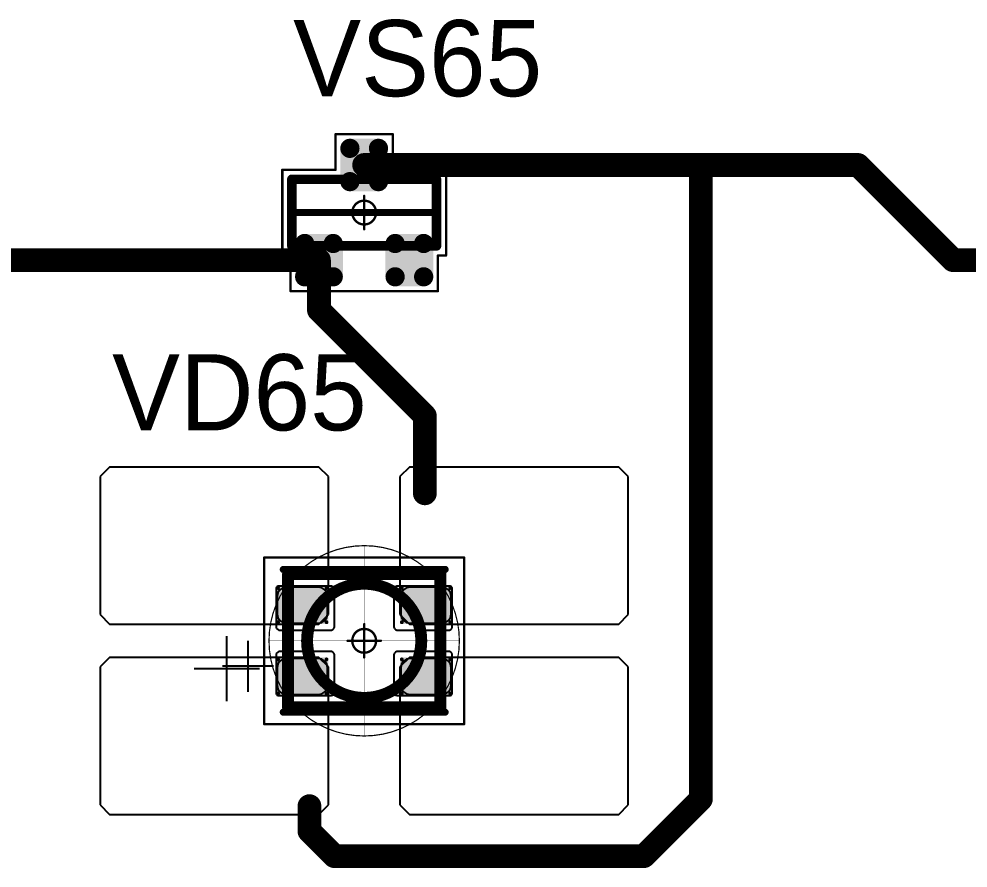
# Model space of a CAD drawing. Header units: millimetres. Extents: x 0 to 400, y 0 to 514.
# Drawn here: x 272.75 to 292.69, y 427.72 to 445.57 of the extents above; entities that cross this region are included whole.
import ezdxf

# ---------------------------------------------------------------- set-up
doc = ezdxf.new("R2010")
doc.units = ezdxf.units.MM
for name, color, linetype in [('Mechanical13', 56, 'Continuous'), ('Mechanical15', 56, 'Continuous'), ('Mechanical2', 216, 'Continuous'), ('TopLayer', 1, 'Continuous'), ('TopOverlay', 2, 'Continuous'), ('TopPaste', 8, 'Continuous'), ('TopSolder', 216, 'Continuous')]:
    doc.layers.add(name, color=color, linetype=linetype)

# ---------------------------------------------------------------- blocks, each defined once
blk = doc.blocks.new('SOT23_117')
at = {"layer": 'Mechanical13', "const_width": 0.2}
for points in [[(-0.7, 1.52), (0.7, 1.52)], [(-0.7, 1.52), (-0.7, -1.52)], [(0.7, 1.52), (0.7, -1.52)], [(-0.7, -1.52), (0.7, -1.52)]]:
    blk.add_lwpolyline(points, dxfattribs=at)
at = {"layer": 'Mechanical13', "const_width": 0.1}
for points in [[(-0.75, 1.52, 1), (-0.65, 1.52, 1)], [(-0.75, 1.52, 1), (-0.65, 1.52, 1)], [(0.65, 1.52, 1), (0.75, 1.52, 1)], [(0.65, 1.52, 1), (0.75, 1.52, 1)], [(-0.75, -1.52, 1), (-0.65, -1.52, 1)], [(-0.75, -1.52, 1), (-0.65, -1.52, 1)], [(0.65, -1.52, 1), (0.75, -1.52, 1)], [(0.65, -1.52, 1), (0.75, -1.52, 1)]]:
    blk.add_lwpolyline(points, format="xyb", close=True, dxfattribs=at)
at = {"layer": 'Mechanical15', "const_width": 0.05}
for points in [[(-0.9, 1.72), (-0.9, 1.55)], [(-0.9, 1.72), (0.9, 1.72)], [(0.9, 1.72), (0.9, 0.6)], [(-1.65, 1.55), (-1.65, -1.55)], [(-1.65, 1.55), (-0.9, 1.55)], [(0.9, 0.6), (1.65, 0.6)], [(1.65, 0.6), (1.65, -0.6)], [(0, 0.35), (0, -0.35)], [(-0.35, 0), (0.35, 0)], [(0.9, -0.6), (1.65, -0.6)], [(0.9, -0.6), (0.9, -1.72)], [(-1.65, -1.55), (-0.9, -1.55)], [(-0.9, -1.55), (-0.9, -1.72)], [(-0.9, -1.72), (0.9, -1.72)]]:
    blk.add_lwpolyline(points, dxfattribs=at)
at = {"layer": 'Mechanical15'}
for points, const_width in [([(-0.913, 1.72, 1), (-0.888, 1.72, 1)], 0.025), ([(-0.913, 1.72, 1), (-0.888, 1.72, 1)], 0.025), ([(0.888, 1.72, 1), (0.913, 1.72, 1)], 0.025), ([(0.888, 1.72, 1), (0.913, 1.72, 1)], 0.025), ([(-1.662, 1.55, 1), (-1.637, 1.55, 1)], 0.025), ([(-1.662, 1.55, 1), (-1.637, 1.55, 1)], 0.025), ([(-0.913, 1.55, 1), (-0.888, 1.55, 1)], 0.025), ([(-0.913, 1.55, 1), (-0.888, 1.55, 1)], 0.025), ([(0.888, 0.6, 1), (0.913, 0.6, 1)], 0.025), ([(0.888, 0.6, 1), (0.913, 0.6, 1)], 0.025), ([(1.637, 0.6, 1), (1.662, 0.6, 1)], 0.025), ([(1.637, 0.6, 1), (1.662, 0.6, 1)], 0.025), ([(0.25, 0, 1), (-0.25, 0, 1)], 0.05), ([(-0.012, 0.35, 1), (0.012, 0.35, 1)], 0.025), ([(-0.362, 0, 1), (-0.337, 0, 1)], 0.025), ([(-0.262, 0, 1), (-0.238, 0, 1)], 0.025), ([(0.238, 0, 1), (0.262, 0, 1)], 0.025), ([(0.337, 0, 1), (0.362, 0, 1)], 0.025), ([(-0.012, -0.35, 1), (0.012, -0.35, 1)], 0.025), ([(0.888, -0.6, 1), (0.913, -0.6, 1)], 0.025), ([(0.888, -0.6, 1), (0.913, -0.6, 1)], 0.025), ([(1.637, -0.6, 1), (1.662, -0.6, 1)], 0.025), ([(1.637, -0.6, 1), (1.662, -0.6, 1)], 0.025), ([(-1.662, -1.55, 1), (-1.637, -1.55, 1)], 0.025), ([(-1.662, -1.55, 1), (-1.637, -1.55, 1)], 0.025), ([(-0.913, -1.55, 1), (-0.888, -1.55, 1)], 0.025), ([(-0.913, -1.55, 1), (-0.888, -1.55, 1)], 0.025), ([(-0.913, -1.72, 1), (-0.888, -1.72, 1)], 0.025), ([(-0.913, -1.72, 1), (-0.888, -1.72, 1)], 0.025), ([(0.888, -1.72, 1), (0.913, -1.72, 1)], 0.025), ([(0.888, -1.72, 1), (0.913, -1.72, 1)], 0.025)]:
    blk.add_lwpolyline(points, format="xyb", close=True, dxfattribs=dict(at, const_width=const_width))
at = {"layer": 'TopLayer', "const_width": 0.1}
for points in [[(-1.4, 1.25, 1), (-1.3, 1.25, 1)], [(-0.7, 1.25, 1), (-0.6, 1.25, 1)], [(-1.4, 0.65, 1), (-1.3, 0.65, 1)], [(-0.7, 0.65, 1), (-0.6, 0.65, 1)], [(0.6, 0.3, 1), (0.7, 0.3, 1)], [(1.3, 0.3, 1), (1.4, 0.3, 1)], [(0.6, -0.3, 1), (0.7, -0.3, 1)], [(1.3, -0.3, 1), (1.4, -0.3, 1)], [(-1.4, -0.65, 1), (-1.3, -0.65, 1)], [(-0.7, -0.65, 1), (-0.6, -0.65, 1)], [(-1.4, -1.25, 1), (-1.3, -1.25, 1)], [(-0.7, -1.25, 1), (-0.6, -1.25, 1)]]:
    blk.add_lwpolyline(points, format="xyb", close=True, dxfattribs=at)
at = {"layer": 'TopLayer'}
for points in [[(-1.45, 1.25), (-1.45, 0.65), (-0.55, 1.25), (-0.55, 0.65)], [(-1.35, 1.35), (-1.35, 0.55), (-0.65, 1.35), (-0.65, 0.55)], [(0.65, 0.4), (0.65, -0.4), (1.35, 0.4), (1.35, -0.4)], [(0.55, 0.3), (0.55, -0.3), (1.45, 0.3), (1.45, -0.3)], [(-1.35, -0.55), (-1.35, -1.35), (-0.65, -0.55), (-0.65, -1.35)], [(-1.45, -0.65), (-1.45, -1.25), (-0.55, -0.65), (-0.55, -1.25)]]:
    blk.add_solid(points, dxfattribs=at)
at = {"layer": 'TopOverlay', "const_width": 0.15}
blk.add_lwpolyline([(0, 1.5), (0, -1.5)], dxfattribs=at)
at = {"layer": 'TopOverlay', "const_width": 0.075}
for points in [[(-0.038, 1.5, 1), (0.038, 1.5, 1)], [(-0.038, -1.5, 1), (0.038, -1.5, 1)]]:
    blk.add_lwpolyline(points, format="xyb", close=True, dxfattribs=at)
at = {"layer": 'TopPaste', "const_width": 0.075}
for points in [[(-1.387, 1.25, 1), (-1.313, 1.25, 1)], [(-0.687, 1.25, 1), (-0.613, 1.25, 1)], [(-1.387, 0.65, 1), (-1.313, 0.65, 1)], [(-0.687, 0.65, 1), (-0.613, 0.65, 1)], [(0.613, 0.3, 1), (0.687, 0.3, 1)], [(1.313, 0.3, 1), (1.387, 0.3, 1)], [(0.613, -0.3, 1), (0.687, -0.3, 1)], [(1.313, -0.3, 1), (1.387, -0.3, 1)], [(-1.387, -0.65, 1), (-1.313, -0.65, 1)], [(-0.687, -0.65, 1), (-0.613, -0.65, 1)], [(-1.387, -1.25, 1), (-1.313, -1.25, 1)], [(-0.687, -1.25, 1), (-0.613, -1.25, 1)]]:
    blk.add_lwpolyline(points, format="xyb", close=True, dxfattribs=at)
at = {"layer": 'TopPaste'}
for points in [[(-1.425, 1.25), (-1.425, 0.65), (-0.575, 1.25), (-0.575, 0.65)], [(-1.35, 1.325), (-1.35, 0.575), (-0.65, 1.325), (-0.65, 0.575)], [(0.575, 0.3), (0.575, -0.3), (1.425, 0.3), (1.425, -0.3)], [(0.65, 0.375), (0.65, -0.375), (1.35, 0.375), (1.35, -0.375)], [(-1.35, -0.575), (-1.35, -1.325), (-0.65, -0.575), (-0.65, -1.325)], [(-1.425, -0.65), (-1.425, -1.25), (-0.575, -0.65), (-0.575, -1.25)]]:
    blk.add_solid(points, dxfattribs=at)
at = {"layer": 'TopSolder', "const_width": 0.202}
for points in [[(-1.451, 1.25, 1), (-1.249, 1.25, 1)], [(-0.751, 1.25, 1), (-0.549, 1.25, 1)], [(-1.451, 0.65, 1), (-1.249, 0.65, 1)], [(-0.751, 0.65, 1), (-0.549, 0.65, 1)], [(0.549, 0.3, 1), (0.751, 0.3, 1)], [(1.249, 0.3, 1), (1.451, 0.3, 1)], [(0.549, -0.3, 1), (0.751, -0.3, 1)], [(1.249, -0.3, 1), (1.451, -0.3, 1)], [(-1.451, -0.65, 1), (-1.249, -0.65, 1)], [(-0.751, -0.65, 1), (-0.549, -0.65, 1)], [(-1.451, -1.25, 1), (-1.249, -1.25, 1)], [(-0.751, -1.25, 1), (-0.549, -1.25, 1)]]:
    blk.add_lwpolyline(points, format="xyb", close=True, dxfattribs=at)
at = {"layer": 'TopSolder'}
for points in [[(-1.35, 1.452), (-1.35, 0.448), (-0.65, 1.452), (-0.65, 0.448)], [(-1.552, 1.25), (-1.552, 0.65), (-0.448, 1.25), (-0.448, 0.65)], [(0.65, 0.502), (0.65, -0.502), (1.35, 0.502), (1.35, -0.502)], [(0.448, 0.3), (0.448, -0.3), (1.552, 0.3), (1.552, -0.3)], [(-1.35, -0.448), (-1.35, -1.452), (-0.65, -0.448), (-0.65, -1.452)], [(-1.552, -0.65), (-1.552, -1.25), (-0.448, -0.65), (-0.448, -1.25)]]:
    blk.add_solid(points, dxfattribs=at)
blk = doc.blocks.new('E65F_290')
at = {"layer": 'Mechanical13'}
for p, q in [((2.441, 1.071), (2.441, 0)), ((1.905, 0.536), (2.976, 0.536))]:
    blk.add_line(p, q, dxfattribs=at)
at = {"layer": 'Mechanical13', "const_width": 0.25}
for points in [[(-1.6, 1.4), (-1.6, -1.4)], [(1.6, 1.4), (-1.6, 1.4)], [(1.6, 1.4), (1.6, -1.4)], [(1.6, -1.4), (-1.6, -1.4)]]:
    blk.add_lwpolyline(points, dxfattribs=at)
at = {"layer": 'Mechanical13'}
for points, const_width in [([(-1.663, 1.4, 1), (-1.538, 1.4, 1)], 0.125), ([(-1.663, 1.4, 1), (-1.538, 1.4, 1)], 0.125), ([(1.537, 1.4, 1), (1.662, 1.4, 1)], 0.125), ([(1.537, 1.4, 1), (1.662, 1.4, 1)], 0.125), ([(1.2, 0, 1), (-1.2, 0, 1)], 0.25), ([(-1.263, 0, 1), (-1.138, 0, 1)], 0.125), ([(1.137, 0, 1), (1.262, 0, 1)], 0.125), ([(-1.663, -1.4, 1), (-1.538, -1.4, 1)], 0.125), ([(-1.663, -1.4, 1), (-1.538, -1.4, 1)], 0.125), ([(1.537, -1.4, 1), (1.662, -1.4, 1)], 0.125), ([(1.537, -1.4, 1), (1.662, -1.4, 1)], 0.125)]:
    blk.add_lwpolyline(points, format="xyb", close=True, dxfattribs=dict(at, const_width=const_width))
at = {"layer": 'Mechanical15', "const_width": 0.05}
for points in [[(2.1, 1.75), (-2.1, 1.75)], [(-2.1, 1.75), (-2.1, -1.75)], [(2.1, 1.75), (2.1, -1.75)], [(0, 0.35), (0, -0.35)], [(0, 0.35), (0, -0.35)], [(0.35, 0), (-0.35, 0)], [(0.35, 0), (-0.35, 0)], [(2.1, -1.75), (-2.1, -1.75)]]:
    blk.add_lwpolyline(points, dxfattribs=at)
at = {"layer": 'Mechanical15'}
for points, const_width in [([(-2.113, 1.75, 1), (-2.088, 1.75, 1)], 0.025), ([(-2.113, 1.75, 1), (-2.088, 1.75, 1)], 0.025), ([(2.087, 1.75, 1), (2.112, 1.75, 1)], 0.025), ([(2.087, 1.75, 1), (2.112, 1.75, 1)], 0.025), ([(0.25, 0, 1), (-0.25, 0, 1)], 0.05), ([(0.25, 0, 1), (-0.25, 0, 1)], 0.05), ([(-0.013, 0.35, 1), (0.012, 0.35, 1)], 0.025), ([(-0.013, 0.35, 1), (0.012, 0.35, 1)], 0.025), ([(-0.363, 0, 1), (-0.338, 0, 1)], 0.025), ([(-0.363, 0, 1), (-0.338, 0, 1)], 0.025), ([(-0.263, 0, 1), (-0.238, 0, 1)], 0.025), ([(-0.263, 0, 1), (-0.238, 0, 1)], 0.025), ([(0.237, 0, 1), (0.262, 0, 1)], 0.025), ([(0.237, 0, 1), (0.262, 0, 1)], 0.025), ([(0.337, 0, 1), (0.362, 0, 1)], 0.025), ([(0.337, 0, 1), (0.362, 0, 1)], 0.025), ([(-0.013, -0.35, 1), (0.012, -0.35, 1)], 0.025), ([(-0.013, -0.35, 1), (0.012, -0.35, 1)], 0.025), ([(-2.113, -1.75, 1), (-2.088, -1.75, 1)], 0.025), ([(-2.113, -1.75, 1), (-2.088, -1.75, 1)], 0.025), ([(2.087, -1.75, 1), (2.112, -1.75, 1)], 0.025), ([(2.087, -1.75, 1), (2.112, -1.75, 1)], 0.025)]:
    blk.add_lwpolyline(points, format="xyb", close=True, dxfattribs=dict(at, const_width=const_width))
at = {"layer": 'TopLayer'}
for p, q in [((-5.35, 3.65), (-5.55, 3.45)), ((-0.95, 3.65), (-5.35, 3.65)), ((-5.35, 3.65), (-5.35, 3.65)), ((-0.75, 3.45), (-0.95, 3.65)), ((0.95, 3.65), (0.75, 3.45)), ((5.35, 3.65), (0.95, 3.65)), ((0.95, 3.65), (0.95, 3.65)), ((5.55, 3.45), (5.35, 3.65)), ((-5.55, 3.45), (-5.55, 3.45)), ((-5.55, 3.45), (-5.55, 0.55)), ((-0.75, 0.55), (-0.75, 3.45)), ((0.75, 3.45), (0.75, 3.45)), ((0.75, 3.45), (0.75, 0.55)), ((5.55, 0.55), (5.55, 3.45)), ((-5.55, 0.55), (-5.35, 0.35)), ((-0.95, 0.35), (-0.75, 0.55)), ((0.75, 0.55), (0.95, 0.35)), ((5.35, 0.35), (5.55, 0.55)), ((-5.35, 0.35), (-0.95, 0.35)), ((0.95, 0.35), (5.35, 0.35)), ((-5.35, -0.35), (-5.55, -0.55)), ((-0.95, -0.35), (-5.35, -0.35)), ((-5.35, -0.35), (-5.35, -0.35)), ((-0.75, -0.55), (-0.95, -0.35)), ((0.95, -0.35), (0.75, -0.55)), ((5.35, -0.35), (0.95, -0.35)), ((0.95, -0.35), (0.95, -0.35)), ((5.55, -0.55), (5.35, -0.35)), ((-5.55, -0.55), (-5.55, -0.55)), ((-5.55, -0.55), (-5.55, -3.45)), ((-0.75, -3.45), (-0.75, -0.55)), ((0.75, -0.55), (0.75, -0.55)), ((0.75, -0.55), (0.75, -3.45)), ((5.55, -3.45), (5.55, -0.55)), ((-5.55, -3.45), (-5.35, -3.65)), ((-0.95, -3.65), (-0.75, -3.45)), ((0.75, -3.45), (0.95, -3.65)), ((5.35, -3.65), (5.55, -3.45)), ((-5.35, -3.65), (-0.95, -3.65)), ((0.95, -3.65), (5.35, -3.65))]:
    blk.add_line(p, q, dxfattribs=at)
at = {"layer": 'TopLayer', "const_width": 0.04}
for points in [[(-1.83, 1.11, 1), (-1.79, 1.11, 1)], [(-0.81, 1.11, 1), (-0.77, 1.11, 1)], [(0.77, 1.11, 1), (0.81, 1.11, 1)], [(1.79, 1.11, 1), (1.83, 1.11, 1)], [(-1.83, 0.39, 1), (-1.79, 0.39, 1)], [(-0.81, 0.39, 1), (-0.77, 0.39, 1)], [(0.77, 0.39, 1), (0.81, 0.39, 1)], [(1.79, 0.39, 1), (1.83, 0.39, 1)], [(-1.83, -0.39, 1), (-1.79, -0.39, 1)], [(-0.81, -0.39, 1), (-0.77, -0.39, 1)], [(0.77, -0.39, 1), (0.81, -0.39, 1)], [(1.79, -0.39, 1), (1.83, -0.39, 1)], [(-1.83, -1.11, 1), (-1.79, -1.11, 1)], [(-0.81, -1.11, 1), (-0.77, -1.11, 1)], [(0.77, -1.11, 1), (0.81, -1.11, 1)], [(1.79, -1.11, 1), (1.83, -1.11, 1)]]:
    blk.add_lwpolyline(points, format="xyb", close=True, dxfattribs=at)
at = {"layer": 'TopLayer'}
for points in [[(-1.85, 1.11), (-1.85, 0.39), (-0.75, 1.11), (-0.75, 0.39)], [(-1.81, 1.15), (-1.81, 0.35), (-0.79, 1.15), (-0.79, 0.35)], [(0.75, 1.11), (0.75, 0.39), (1.85, 1.11), (1.85, 0.39)], [(0.79, 1.15), (0.79, 0.35), (1.81, 1.15), (1.81, 0.35)], [(-1.85, -0.39), (-1.85, -1.11), (-0.75, -0.39), (-0.75, -1.11)], [(-1.81, -0.35), (-1.81, -1.15), (-0.79, -0.35), (-0.79, -1.15)], [(0.75, -0.39), (0.75, -1.11), (1.85, -0.39), (1.85, -1.11)], [(0.79, -0.35), (0.79, -1.15), (1.81, -0.35), (1.81, -1.15)]]:
    blk.add_solid(points, dxfattribs=at)
at = {"layer": 'TopOverlay'}
for p, q in [((2.886, 1.271), (2.886, -0.1)), ((2.2, 0.586), (3.571, 0.586))]:
    blk.add_line(p, q, dxfattribs=at)
at = {"layer": 'TopOverlay', "const_width": 0.15}
for points in [[(1.7, 1.5), (-1.7, 1.5)], [(1.7, -1.5), (-1.7, -1.5)]]:
    blk.add_lwpolyline(points, dxfattribs=at)
at = {"layer": 'TopOverlay', "const_width": 0.075}
for points in [[(-1.738, 1.5, 1), (-1.663, 1.5, 1)], [(1.662, 1.5, 1), (1.737, 1.5, 1)], [(-1.738, -1.5, 1), (-1.663, -1.5, 1)], [(1.662, -1.5, 1), (1.737, -1.5, 1)]]:
    blk.add_lwpolyline(points, format="xyb", close=True, dxfattribs=at)
at = {"layer": 'TopPaste'}
for p, q in [((-1.814, 1.011), (-1.829, 0.938)), ((-1.773, 1.073), (-1.814, 1.011)), ((-1.711, 1.114), (-1.773, 1.073)), ((-1.638, 1.129), (-1.711, 1.114)), ((-0.963, 1.129), (-1.638, 1.129)), ((-0.889, 1.114), (-0.963, 1.129)), ((-0.827, 1.073), (-0.889, 1.114)), ((-0.786, 1.011), (-0.827, 1.073)), ((-0.771, 0.938), (-0.786, 1.011)), ((0.786, 1.011), (0.771, 0.938)), ((0.827, 1.073), (0.786, 1.011)), ((0.889, 1.114), (0.827, 1.073)), ((0.962, 1.129), (0.889, 1.114)), ((1.637, 1.129), (0.962, 1.129)), ((1.711, 1.114), (1.637, 1.129)), ((1.773, 1.073), (1.711, 1.114)), ((1.814, 1.011), (1.773, 1.073)), ((1.829, 0.938), (1.814, 1.011)), ((-1.829, 0.938), (-1.829, 0.563)), ((-0.771, 0.563), (-0.771, 0.938)), ((0.771, 0.938), (0.771, 0.563)), ((1.829, 0.563), (1.829, 0.938)), ((-1.829, 0.563), (-1.814, 0.489)), ((-1.814, 0.489), (-1.773, 0.427)), ((-1.773, 0.427), (-1.711, 0.386)), ((-0.889, 0.386), (-0.827, 0.427)), ((-0.827, 0.427), (-0.786, 0.489)), ((-0.786, 0.489), (-0.771, 0.563)), ((0.771, 0.563), (0.786, 0.489)), ((0.786, 0.489), (0.827, 0.427)), ((0.827, 0.427), (0.889, 0.386)), ((1.711, 0.386), (1.773, 0.427)), ((1.773, 0.427), (1.814, 0.489)), ((1.814, 0.489), (1.829, 0.563)), ((-1.711, 0.386), (-1.638, 0.371)), ((-1.638, 0.371), (-0.963, 0.371)), ((-0.963, 0.371), (-0.889, 0.386)), ((0.889, 0.386), (0.962, 0.371)), ((0.962, 0.371), (1.637, 0.371)), ((1.637, 0.371), (1.711, 0.386)), ((-1.711, -0.386), (-1.773, -0.427)), ((-1.638, -0.371), (-1.711, -0.386)), ((-0.963, -0.371), (-1.638, -0.371)), ((-0.889, -0.386), (-0.963, -0.371)), ((-0.827, -0.427), (-0.889, -0.386)), ((0.889, -0.386), (0.827, -0.427)), ((0.962, -0.371), (0.889, -0.386)), ((1.637, -0.371), (0.962, -0.371)), ((1.711, -0.386), (1.637, -0.371)), ((1.773, -0.427), (1.711, -0.386)), ((-1.814, -0.489), (-1.829, -0.563)), ((-1.829, -0.563), (-1.829, -0.938)), ((-1.773, -0.427), (-1.814, -0.489)), ((-0.786, -0.489), (-0.827, -0.427)), ((-0.771, -0.563), (-0.786, -0.489)), ((-0.771, -0.938), (-0.771, -0.563)), ((0.786, -0.489), (0.771, -0.563)), ((0.771, -0.563), (0.771, -0.938)), ((0.827, -0.427), (0.786, -0.489)), ((1.814, -0.489), (1.773, -0.427)), ((1.829, -0.563), (1.814, -0.489)), ((1.829, -0.938), (1.829, -0.563)), ((-1.829, -0.938), (-1.814, -1.011)), ((-0.786, -1.011), (-0.771, -0.938)), ((0.771, -0.938), (0.786, -1.011)), ((1.814, -1.011), (1.829, -0.938)), ((-1.814, -1.011), (-1.773, -1.073)), ((-1.773, -1.073), (-1.711, -1.114)), ((-1.711, -1.114), (-1.638, -1.129)), ((-1.638, -1.129), (-0.963, -1.129)), ((-0.963, -1.129), (-0.889, -1.114)), ((-0.889, -1.114), (-0.827, -1.073)), ((-0.827, -1.073), (-0.786, -1.011)), ((0.786, -1.011), (0.827, -1.073)), ((0.827, -1.073), (0.889, -1.114)), ((0.889, -1.114), (0.962, -1.129)), ((0.962, -1.129), (1.637, -1.129)), ((1.637, -1.129), (1.711, -1.114)), ((1.711, -1.114), (1.773, -1.073)), ((1.773, -1.073), (1.814, -1.011))]:
    blk.add_line(p, q, dxfattribs=at)
at = {"layer": 'TopSolder'}
for p, q in [((-1.842, 1.129), (-1.85, 1.111)), ((-1.85, 1.111), (-1.85, 1.101)), ((-1.85, 1.101), (-1.85, 1.101)), ((-1.85, 1.101), (-1.85, 0.301)), ((-1.828, 1.143), (-1.842, 1.129)), ((-1.81, 1.151), (-1.828, 1.143)), ((-1.8, 1.151), (-1.81, 1.151)), ((-0.7, 1.151), (-1.8, 1.151)), ((-0.685, 1.151), (-0.7, 1.151)), ((-0.7, 1.151), (-0.7, 1.151)), ((-0.658, 1.139), (-0.685, 1.151)), ((-0.636, 1.118), (-0.658, 1.139)), ((-0.625, 1.09), (-0.636, 1.118)), ((-0.625, 1.076), (-0.625, 1.09)), ((-0.625, 0.301), (-0.625, 1.076)), ((0.636, 1.118), (0.625, 1.09)), ((0.625, 1.09), (0.625, 1.076)), ((0.625, 1.076), (0.625, 1.076)), ((0.625, 1.076), (0.625, 0.301)), ((0.657, 1.139), (0.636, 1.118)), ((0.685, 1.151), (0.657, 1.139)), ((0.7, 1.151), (0.685, 1.151)), ((1.8, 1.151), (0.7, 1.151)), ((1.81, 1.151), (1.8, 1.151)), ((1.8, 1.151), (1.8, 1.151)), ((1.828, 1.143), (1.81, 1.151)), ((1.842, 1.129), (1.828, 1.143)), ((1.85, 1.111), (1.842, 1.129)), ((1.85, 1.101), (1.85, 1.111)), ((1.85, 0.301), (1.85, 1.101)), ((-1.85, 0.301), (-1.85, 0.286)), ((-1.85, 0.286), (-1.839, 0.258)), ((-1.839, 0.258), (-1.818, 0.237)), ((-1.818, 0.237), (-1.79, 0.226)), ((-1.79, 0.226), (-1.775, 0.226)), ((-1.775, 0.226), (-1.775, 0.226)), ((-1.775, 0.226), (-0.7, 0.226)), ((-0.7, 0.226), (-0.685, 0.226)), ((-0.685, 0.226), (-0.658, 0.237)), ((-0.658, 0.237), (-0.636, 0.258)), ((-0.636, 0.258), (-0.625, 0.286)), ((-0.625, 0.286), (-0.625, 0.301)), ((-0.625, 0.301), (-0.625, 0.301)), ((0.625, 0.301), (0.625, 0.286)), ((0.625, 0.286), (0.636, 0.258)), ((0.636, 0.258), (0.657, 0.237)), ((0.657, 0.237), (0.685, 0.226)), ((0.685, 0.226), (0.7, 0.226)), ((0.7, 0.226), (0.7, 0.226)), ((0.7, 0.226), (1.775, 0.226)), ((1.775, 0.226), (1.79, 0.226)), ((1.79, 0.226), (1.817, 0.237)), ((1.817, 0.237), (1.839, 0.258)), ((1.839, 0.258), (1.85, 0.286)), ((1.85, 0.286), (1.85, 0.301)), ((1.85, 0.301), (1.85, 0.301)), ((-1.839, -0.257), (-1.85, -0.285)), ((-1.85, -0.285), (-1.85, -0.299)), ((-1.85, -0.299), (-1.85, -0.299)), ((-1.85, -0.299), (-1.85, -1.099)), ((-1.818, -0.236), (-1.839, -0.257)), ((-1.79, -0.224), (-1.818, -0.236)), ((-1.775, -0.224), (-1.79, -0.224)), ((-0.7, -0.224), (-1.775, -0.224)), ((-0.685, -0.224), (-0.7, -0.224)), ((-0.7, -0.224), (-0.7, -0.224)), ((-0.658, -0.236), (-0.685, -0.224)), ((-0.636, -0.257), (-0.658, -0.236)), ((-0.625, -0.285), (-0.636, -0.257)), ((-0.625, -0.299), (-0.625, -0.285)), ((-0.625, -1.074), (-0.625, -0.299)), ((0.636, -0.257), (0.625, -0.285)), ((0.625, -0.285), (0.625, -0.299)), ((0.625, -0.299), (0.625, -0.299)), ((0.625, -0.299), (0.625, -1.074)), ((0.657, -0.236), (0.636, -0.257)), ((0.685, -0.224), (0.657, -0.236)), ((0.7, -0.224), (0.685, -0.224)), ((1.775, -0.224), (0.7, -0.224)), ((1.79, -0.224), (1.775, -0.224)), ((1.775, -0.224), (1.775, -0.224)), ((1.817, -0.236), (1.79, -0.224)), ((1.839, -0.257), (1.817, -0.236)), ((1.85, -0.285), (1.839, -0.257)), ((1.85, -0.299), (1.85, -0.285)), ((1.85, -1.099), (1.85, -0.299)), ((-1.85, -1.099), (-1.85, -1.109)), ((-1.85, -1.109), (-1.842, -1.128)), ((-1.842, -1.128), (-1.828, -1.142)), ((-1.828, -1.142), (-1.81, -1.149)), ((-1.81, -1.149), (-1.8, -1.149)), ((-1.8, -1.149), (-0.7, -1.149)), ((-1.8, -1.149), (-1.8, -1.149)), ((-0.7, -1.149), (-0.685, -1.149)), ((-0.685, -1.149), (-0.658, -1.138)), ((-0.658, -1.138), (-0.636, -1.117)), ((-0.636, -1.117), (-0.625, -1.089)), ((-0.625, -1.089), (-0.625, -1.074)), ((-0.625, -1.074), (-0.625, -1.074)), ((0.625, -1.074), (0.625, -1.089)), ((0.625, -1.089), (0.636, -1.117)), ((0.636, -1.117), (0.657, -1.138)), ((0.657, -1.138), (0.685, -1.149)), ((0.685, -1.149), (0.7, -1.149)), ((0.7, -1.149), (1.8, -1.149)), ((0.7, -1.149), (0.7, -1.149)), ((1.8, -1.149), (1.81, -1.149)), ((1.81, -1.149), (1.828, -1.142)), ((1.828, -1.142), (1.842, -1.128)), ((1.842, -1.128), (1.85, -1.109)), ((1.85, -1.109), (1.85, -1.099)), ((1.85, -1.099), (1.85, -1.099))]:
    blk.add_line(p, q, dxfattribs=at)

msp = doc.modelspace()

# ---------------------------------------------------------------- linework, layer by layer
at = {"layer": 'Mechanical2'}
for points, const_width in [([(282, 432.5, 1), (278, 432.5, 1)], 0.0254), ([(280, 434.5, 1), (280, 434.5, 1)], 0.0005), ([(277.994, 432.5, 1), (278.006, 432.5, 1)], 0.0127), ([(281.994, 432.5, 1), (282.006, 432.5, 1)], 0.0127), ([(278, 432.5, 1), (278, 432.5, 1)], 0.0005), ([(282, 432.5, 1), (282, 432.5, 1)], 0.0005), ([(280, 430.5, 1), (280, 430.5, 1)], 0.0005)]:
    msp.add_lwpolyline(points, format="xyb", close=True, dxfattribs=dict(at, const_width=const_width))
at = {"layer": 'Mechanical2', "const_width": 0.001}
for points in [[(280, 430.5), (280, 434.5)], [(278, 432.5), (282, 432.5)]]:
    msp.add_lwpolyline(points, dxfattribs=at)
at = {"layer": 'TopLayer', "const_width": 0.5}
for points in [[(280, 442.5), (290.375, 442.5)], [(287.075, 429.175), (287.075, 442.5)], [(290.375, 442.5), (292.375, 440.5)], [(269.911, 440.5), (279.05, 440.5)], [(279.05, 439.45), (279.05, 440.5)], [(292.375, 440.5), (299.05, 440.5)], [(279.05, 439.45), (281.275, 437.225)], [(281.275, 435.6), (281.275, 437.225)], [(285.875, 427.975), (287.075, 429.175)], [(278.85, 428.5), (278.85, 429.025)], [(278.85, 428.5), (279.375, 427.975)], [(279.375, 427.975), (285.875, 427.975)]]:
    msp.add_lwpolyline(points, dxfattribs=at)
at = {"layer": 'TopLayer', "const_width": 0.25}
for points in [[(279.875, 442.5, 1), (280.125, 442.5, 1)], [(286.95, 442.5, 1), (287.2, 442.5, 1)], [(290.25, 442.5, 1), (290.5, 442.5, 1)], [(290.25, 442.5, 1), (290.5, 442.5, 1)], [(278.925, 440.5, 1), (279.175, 440.5, 1)], [(278.925, 440.5, 1), (279.175, 440.5, 1)], [(292.25, 440.5, 1), (292.5, 440.5, 1)], [(292.25, 440.5, 1), (292.5, 440.5, 1)], [(278.925, 439.45, 1), (279.175, 439.45, 1)], [(278.925, 439.45, 1), (279.175, 439.45, 1)], [(281.15, 437.225, 1), (281.4, 437.225, 1)], [(281.15, 437.225, 1), (281.4, 437.225, 1)], [(281.15, 435.6, 1), (281.4, 435.6, 1)], [(286.95, 429.175, 1), (287.2, 429.175, 1)], [(286.95, 429.175, 1), (287.2, 429.175, 1)], [(278.725, 429.025, 1), (278.975, 429.025, 1)], [(278.725, 428.5, 1), (278.975, 428.5, 1)], [(278.725, 428.5, 1), (278.975, 428.5, 1)], [(279.25, 427.975, 1), (279.5, 427.975, 1)], [(279.25, 427.975, 1), (279.5, 427.975, 1)], [(285.75, 427.975, 1), (286, 427.975, 1)], [(285.75, 427.975, 1), (286, 427.975, 1)]]:
    msp.add_lwpolyline(points, format="xyb", close=True, dxfattribs=at)

# ---------------------------------------------------------------- block references
for name, p, rotation in [('SOT23_117', (280, 441.5), 90), ('E65F_290', (280, 432.5), 180)]:
    msp.add_blockref(name, p, dxfattribs=dict(rotation=rotation))

# ---------------------------------------------------------------- texts
at = {"layer": 'TopOverlay'}
for s, p in [('VS65', (278.508, 443.945)), ('VD65', (274.703, 436.923))]:
    msp.add_text(s, height=1.6, dxfattribs=at).set_placement(p)

doc.saveas('drawing.dxf')
